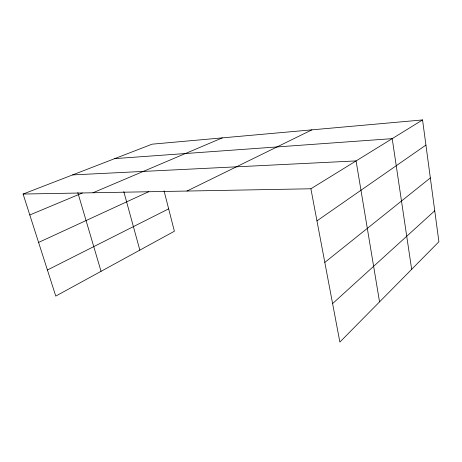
<?xml version="1.0" encoding="UTF-8"?>
<svg xmlns="http://www.w3.org/2000/svg" width="462" height="462" viewBox="0 0 462 462"><rect width="100%" height="100%" fill="white"/><g stroke="black" fill="none" stroke-linecap="round" stroke-linejoin="round"><path stroke-width="0.69" d="M332.6 303.586L434.742 210.782M324.815 262.404L430.336 177.928M316.961 220.853L425.924 145.08M310.897 188.779L422.551 119.935L438.9 241.747L339.87 342.065L310.897 188.779L23.1 194.046L55.769 296.084L174.388 231.231L164.05 190.823M47.419 269.993L168.659 208.841M186.948 191.049L311.902 129.851M38.594 242.429L148.88 191.615M92.983 192.764L222.274 137.884M29.805 214.98L82.369 192.995M23.1 194.046L152.113 144.173L422.551 119.935M114.755 158.616L392.209 138.646L411.654 269.346M72.598 174.913L356.087 160.915L379.545 301.871M77.818 192.608L101.051 271.327M123.81 191.638L139.842 250.121"/></g></svg>
